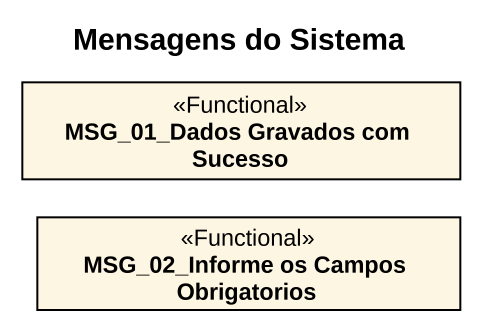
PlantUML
@startuml
title Mensagens do Sistema
hide circle
hide empty members
class "MSG_01_Dados Gravados com Sucesso" as MSG_01_Dados_Gravados_com <<Functional>>
class "MSG_02_Informe os Campos Obrigatorios" as MSG_02_Informe_os_Campos <<Functional>>
@enduml
